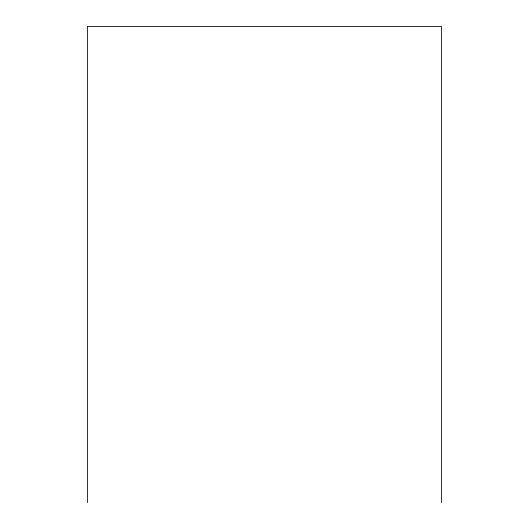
<?xml version="1.0" encoding="UTF-8"?>
<svg xmlns="http://www.w3.org/2000/svg" width="529" height="529" viewBox="0 0 529 529"><rect width="100%" height="100%" fill="white"/><g stroke="black" fill="none" stroke-linecap="round" stroke-linejoin="round"><path stroke-width="0.79" d="M441.55 502.55L441.55 26.45L87.45 26.45L87.45 502.55"/></g></svg>
